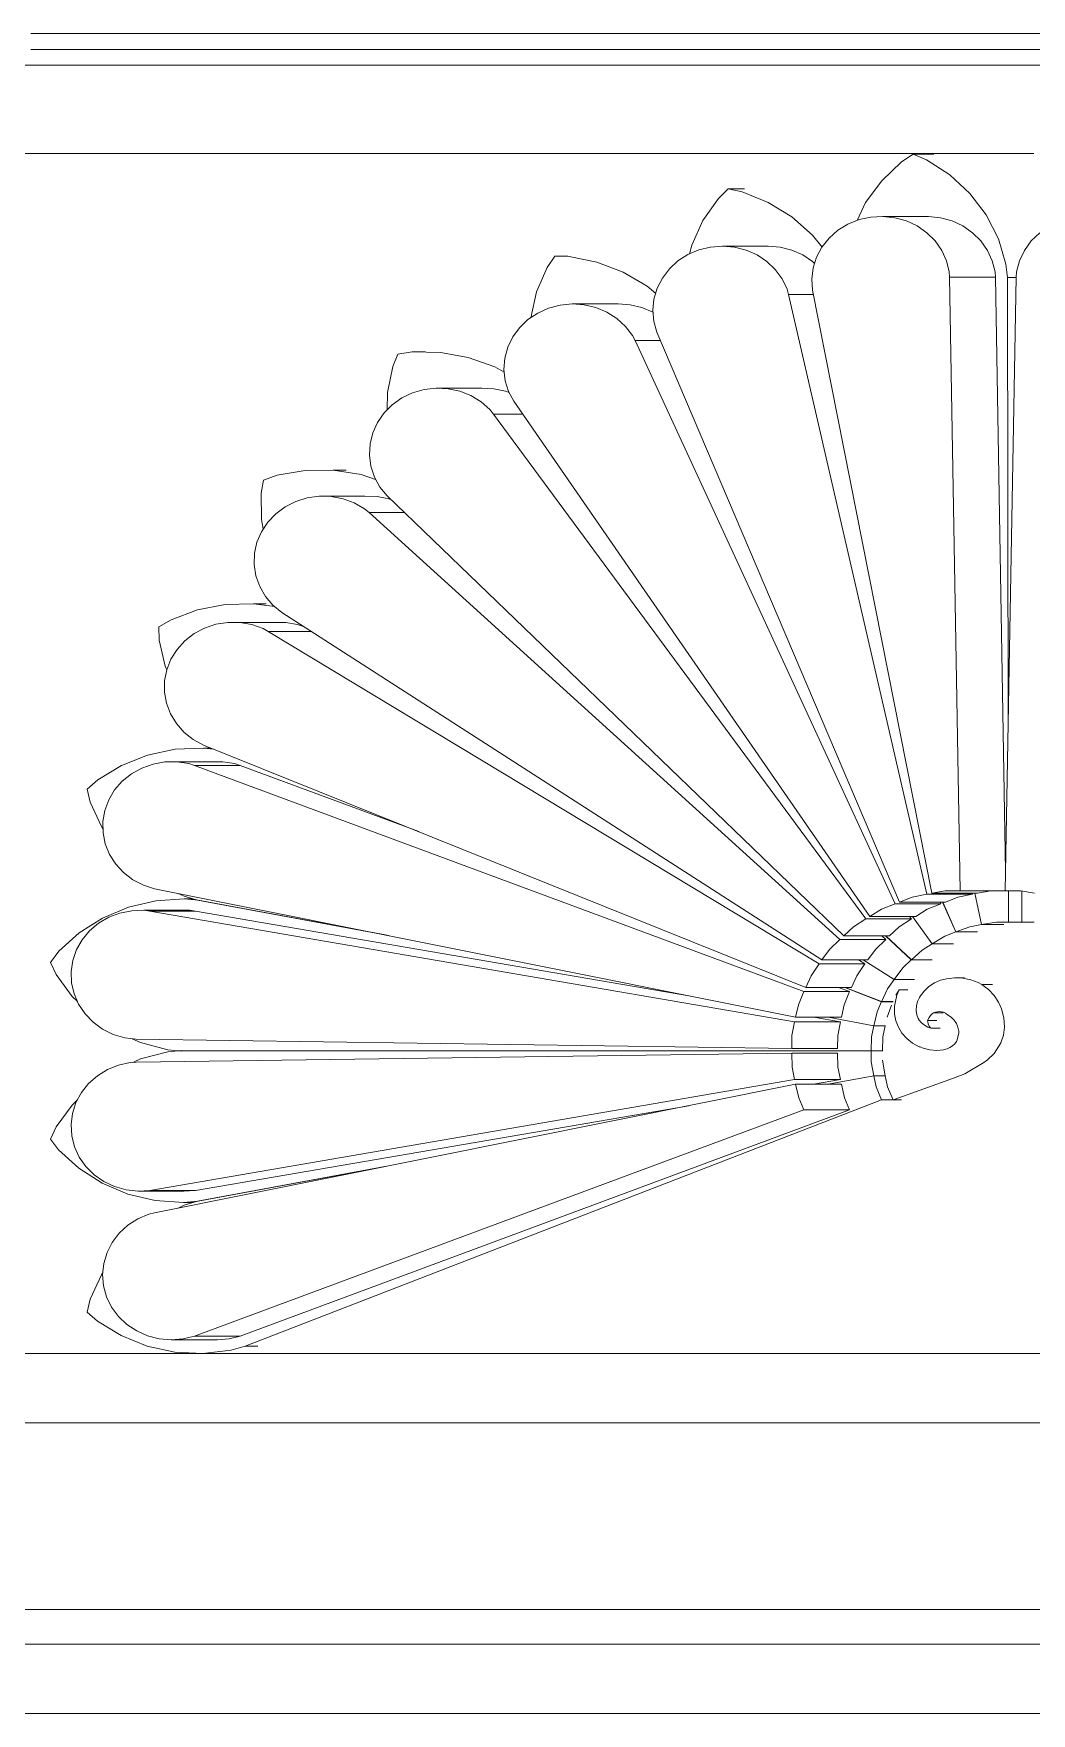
# Model space of a CAD drawing. Header units: millimetres. Extents: x 1177761 to 1329492, y 746793 to 827002.
# Drawn here: x 1206065.5 to 1206315, y 818774.8 to 819195 of the extents above; entities that cross this region are included whole.
import ezdxf

# ---------------------------------------------------------------- set-up
doc = ezdxf.new("R2010")
doc.units = ezdxf.units.MM
doc.layers.add('wall', color=5, linetype='Continuous', lineweight=30)

msp = doc.modelspace()

# ---------------------------------------------------------------- linework, layer by layer
at = {"layer": 'wall', "color": 250, "lineweight": 20, "ltscale": 50}
for p, q in [((1206113.58, 819194.96), (1206064.82, 819194.96)), ((1206162.63, 819194.96), (1206113.58, 819194.96)), ((1206211.95, 819194.96), (1206162.63, 819194.96)), ((1206261.52, 819194.96), (1206211.95, 819194.96)), ((1206311.32, 819194.96), (1206261.52, 819194.96)), ((1206361.34, 819194.96), (1206311.32, 819194.96)), ((1206113.58, 819191.01), (1206064.82, 819191.01)), ((1206162.63, 819191.01), (1206113.58, 819191.01)), ((1206211.95, 819191.01), (1206162.63, 819191.01)), ((1206261.52, 819191.01), (1206211.95, 819191.01)), ((1206311.32, 819191.01), (1206261.52, 819191.01)), ((1206361.34, 819191.01), (1206311.32, 819191.01)), ((1206066.25, 819187.06), (1206017.91, 819187.06)), ((1206114.91, 819187.06), (1206066.25, 819187.06)), ((1206163.87, 819187.06), (1206114.91, 819187.06)), ((1206213.09, 819187.06), (1206163.87, 819187.06)), ((1206262.57, 819187.06), (1206213.09, 819187.06)), ((1206312.28, 819187.06), (1206262.57, 819187.06)), ((1206362.2, 819187.06), (1206312.28, 819187.06)), ((1206071.25, 819164.96), (1206023.22, 819164.96)), ((1206119.59, 819164.96), (1206071.25, 819164.96)), ((1206168.22, 819164.96), (1206119.59, 819164.96)), ((1206217.12, 819164.96), (1206168.22, 819164.96)), ((1206266.26, 819164.96), (1206217.12, 819164.96)), ((1206315.64, 819164.96), (1206266.26, 819164.96)), ((1206285.42, 819164.81), (1206282.53, 819162.88)), ((1206288.74, 819163.39), (1206285.42, 819164.81)), ((1206290.57, 819164.81), (1206285.42, 819164.81)), ((1206282.53, 819162.88), (1206277.57, 819158.14)), ((1206294.57, 819159.64), (1206288.74, 819163.39)), ((1206277.57, 819158.14), (1206273.56, 819152.67)), ((1206299.61, 819155), (1206294.57, 819159.64)), ((1206236.73, 819153.73), (1206232.85, 819148.17)), ((1206239.16, 819156.14), (1206236.73, 819153.73)), ((1206242.71, 819155.36), (1206239.16, 819156.14)), ((1206243.26, 819156.14), (1206239.16, 819156.14)), ((1206249.21, 819152.74), (1206242.71, 819155.36)), ((1206255.12, 819149.11), (1206249.21, 819152.74)), ((1206273.56, 819152.67), (1206271.4, 819148.22)), ((1206303.71, 819149.61), (1206299.61, 819155)), ((1206232.85, 819148.17), (1206230.06, 819142.07)), ((1206260.27, 819144.57), (1206255.12, 819149.11)), ((1206271.91, 819148.42), (1206269.14, 819147.31)), ((1206274.84, 819149.07), (1206271.91, 819148.42)), ((1206277.85, 819149.24), (1206274.84, 819149.07)), ((1206280.85, 819148.91), (1206277.85, 819149.24)), ((1206289.3, 819149.24), (1206277.85, 819149.24)), ((1206283.73, 819148.1), (1206280.85, 819148.91)), ((1206286.43, 819146.84), (1206283.73, 819148.1)), ((1206292.3, 819148.91), (1206289.3, 819149.24)), ((1206295.18, 819148.1), (1206292.3, 819148.91)), ((1206297.88, 819146.84), (1206295.18, 819148.1)), ((1206306.75, 819143.64), (1206303.71, 819149.61)), ((1206262.66, 819141.58), (1206260.27, 819144.57)), ((1206264.43, 819143.82), (1206262.64, 819141.56)), ((1206266.63, 819145.76), (1206264.43, 819143.82)), ((1206269.14, 819147.31), (1206266.63, 819145.76)), ((1206288.84, 819145.15), (1206286.43, 819146.84)), ((1206290.91, 819143.1), (1206288.84, 819145.15)), ((1206300.29, 819145.15), (1206297.88, 819146.84)), ((1206302.36, 819143.1), (1206300.29, 819145.15)), ((1206308.64, 819137.26), (1206306.75, 819143.64)), ((1206314.95, 819143.1), (1206317.09, 819145.15)), ((1206229.11, 819139.7), (1206226.63, 819138.09)), ((1206231.85, 819140.87), (1206229.11, 819139.7)), ((1206230.06, 819142.07), (1206229.51, 819139.87)), ((1206234.77, 819141.58), (1206231.85, 819140.87)), ((1206237.77, 819141.8), (1206234.77, 819141.58)), ((1206240.77, 819141.54), (1206237.77, 819141.8)), ((1206249.22, 819141.8), (1206237.77, 819141.8)), ((1206243.68, 819140.79), (1206240.77, 819141.54)), ((1206246.4, 819139.58), (1206243.68, 819140.79)), ((1206248.85, 819137.94), (1206246.4, 819139.58)), ((1206252.22, 819141.54), (1206249.22, 819141.8)), ((1206255.13, 819140.79), (1206252.22, 819141.54)), ((1206257.85, 819139.58), (1206255.13, 819140.79)), ((1206260.3, 819137.94), (1206257.85, 819139.58)), ((1206262.64, 819141.56), (1206261.28, 819139.04)), ((1206292.57, 819140.74), (1206290.91, 819143.1)), ((1206293.76, 819138.15), (1206292.57, 819140.74)), ((1206304.02, 819140.74), (1206302.36, 819143.1)), ((1206305.21, 819138.15), (1206304.02, 819140.74)), ((1206312, 819138.15), (1206313.24, 819140.74)), ((1206313.24, 819140.74), (1206314.95, 819143.1)), ((1206193.93, 819136.49), (1206191.28, 819130.34)), ((1206195.81, 819139.31), (1206193.93, 819136.49)), ((1206199.46, 819139.18), (1206195.81, 819139.31)), ((1206199.08, 819139.31), (1206195.81, 819139.31)), ((1206206.37, 819137.8), (1206199.46, 819139.18)), ((1206212.93, 819135.31), (1206206.37, 819137.8)), ((1206218.92, 819131.79), (1206212.93, 819135.31)), ((1206224.48, 819136.11), (1206222.73, 819133.82)), ((1206226.63, 819138.09), (1206224.48, 819136.11)), ((1206250.97, 819135.93), (1206248.85, 819137.94)), ((1206252.68, 819133.61), (1206250.97, 819135.93)), ((1206260.42, 819136.33), (1206260.07, 819133.53)), ((1206260.79, 819137.48), (1206260.3, 819137.94)), ((1206261.28, 819139.04), (1206260.42, 819136.33)), ((1206294.46, 819135.41), (1206293.76, 819138.15)), ((1206294.54, 819134), (1206294.46, 819135.41)), ((1206305.91, 819135.41), (1206305.21, 819138.15)), ((1206305.99, 819134), (1206305.91, 819135.41)), ((1206308.98, 819133.96), (1206308.64, 819137.26)), ((1206311.19, 819134), (1206311.28, 819135.41)), ((1206311.28, 819135.41), (1206312, 819138.15)), ((1206221.06, 819129.98), (1206218.92, 819131.79)), ((1206221.44, 819131.27), (1206220.64, 819128.55)), ((1206222.73, 819133.82), (1206221.44, 819131.27)), ((1206253.93, 819131.04), (1206252.68, 819133.61)), ((1206254.31, 819129.68), (1206253.93, 819131.04)), ((1206260.07, 819133.53), (1206260.3, 819130.8)), ((1206297.18, 818980.59), (1206294.54, 819134)), ((1206305.99, 819134), (1206294.54, 819134)), ((1206308.54, 818985.43), (1206305.99, 819134)), ((1206308.46, 818980.59), (1206311.19, 819134)), ((1206309.17, 819020.65), (1206308.98, 819133.96)), ((1206311.19, 819133.96), (1206308.98, 819133.96)), ((1206191.28, 819130.34), (1206189.81, 819123.87)), ((1206197.2, 819127.07), (1206194.3, 819126.3)), ((1206200.2, 819127.35), (1206197.2, 819127.07)), ((1206203.21, 819127.14), (1206200.2, 819127.35)), ((1206211.65, 819127.35), (1206200.2, 819127.35)), ((1206206.13, 819126.45), (1206203.21, 819127.14)), ((1206214.66, 819127.14), (1206211.65, 819127.35)), ((1206217.58, 819126.45), (1206214.66, 819127.14)), ((1206220.64, 819128.55), (1206220.35, 819125.74)), ((1206288.85, 818979.7), (1206254.31, 819129.68)), ((1206260.52, 819129.68), (1206254.31, 819129.68)), ((1206260.3, 819130.8), (1206290.09, 818979.93)), ((1206189.14, 819123.42), (1206187.04, 819121.4)), ((1206191.59, 819125.07), (1206189.14, 819123.42)), ((1206194.3, 819126.3), (1206191.59, 819125.07)), ((1206208.87, 819125.29), (1206206.13, 819126.45)), ((1206211.37, 819123.7), (1206208.87, 819125.29)), ((1206213.53, 819121.73), (1206211.37, 819123.7)), ((1206220.32, 819125.29), (1206217.58, 819126.45)), ((1206220.4, 819125.24), (1206220.32, 819125.29)), ((1206220.35, 819125.74), (1206220.59, 819122.93)), ((1206220.59, 819122.93), (1206221.39, 819120.29)), ((1206185.34, 819119.07), (1206184.11, 819116.5)), ((1206187.04, 819121.4), (1206185.34, 819119.07)), ((1206215.29, 819119.45), (1206213.53, 819121.73)), ((1206215.94, 819118.18), (1206215.29, 819119.45)), ((1206221.39, 819120.29), (1206282.03, 818977.75)), ((1206156.59, 819114.77), (1206155.33, 819111.67)), ((1206160.19, 819115.32), (1206156.59, 819114.77)), ((1206167.26, 819115.22), (1206160.19, 819115.32)), ((1206163.41, 819115.32), (1206160.19, 819115.32)), ((1206174.21, 819113.97), (1206167.26, 819115.22)), ((1206184.11, 819116.5), (1206183.37, 819113.76)), ((1206280.91, 818977.32), (1206215.94, 819118.18)), ((1206222.29, 819118.18), (1206215.94, 819118.18)), ((1206155.33, 819111.67), (1206154.01, 819105.15)), ((1206180.82, 819111.62), (1206174.21, 819113.97)), ((1206183.22, 819110.28), (1206180.82, 819111.62)), ((1206183.37, 819113.76), (1206183.14, 819110.95)), ((1206183.14, 819110.95), (1206183.45, 819108.14)), ((1206163.16, 819105.94), (1206160.28, 819105.11)), ((1206166.15, 819106.28), (1206163.16, 819105.94)), ((1206169.16, 819106.13), (1206166.15, 819106.28)), ((1206177.6, 819106.28), (1206166.15, 819106.28)), ((1206172.1, 819105.5), (1206169.16, 819106.13)), ((1206180.61, 819106.13), (1206177.6, 819106.28)), ((1206183.55, 819105.5), (1206180.61, 819106.13)), ((1206183.45, 819108.14), (1206184.26, 819105.43)), ((1206155.19, 819102.13), (1206153.14, 819100.07)), ((1206154.01, 819105.15), (1206153.95, 819100.88)), ((1206157.6, 819103.83), (1206155.19, 819102.13)), ((1206160.28, 819105.11), (1206157.6, 819103.83)), ((1206174.87, 819104.4), (1206172.1, 819105.5)), ((1206177.4, 819102.86), (1206174.87, 819104.4)), ((1206179.61, 819100.94), (1206177.4, 819102.86)), ((1206184.41, 819105.16), (1206183.55, 819105.5)), ((1206184.26, 819105.43), (1206185.59, 819102.98)), ((1206185.59, 819102.98), (1206274.63, 818974.17)), ((1206151.49, 819097.7), (1206150.32, 819095.1)), ((1206153.14, 819100.07), (1206151.49, 819097.7)), ((1206180.51, 819099.81), (1206179.61, 819100.94)), ((1206273.58, 818973.51), (1206180.51, 819099.81)), ((1206187.78, 819099.81), (1206180.51, 819099.81)), ((1206150.32, 819095.1), (1206149.64, 819092.36)), ((1206149.64, 819092.36), (1206149.48, 819089.54)), ((1206149.48, 819089.54), (1206149.85, 819086.74)), ((1206133.39, 819085.7), (1206126.43, 819084.5)), ((1206140.46, 819085.76), (1206133.39, 819085.7)), ((1206147.43, 819084.67), (1206140.46, 819085.76)), ((1206143.65, 819085.76), (1206140.46, 819085.76)), ((1206149.85, 819086.74), (1206150.73, 819084.04)), ((1206123.01, 819083.3), (1206122.43, 819080.03)), ((1206126.43, 819084.5), (1206123.01, 819083.3)), ((1206151.04, 819083.47), (1206147.43, 819084.67)), ((1206150.73, 819084.04), (1206152.1, 819081.53)), ((1206152.1, 819081.53), (1206153.91, 819079.37)), ((1206122.43, 819080.03), (1206122.5, 819073.4)), ((1206128.44, 819076.61), (1206126.08, 819074.87)), ((1206131.09, 819077.95), (1206128.44, 819076.61)), ((1206133.95, 819078.84), (1206131.09, 819077.95)), ((1206136.93, 819079.25), (1206133.95, 819078.84)), ((1206139.95, 819079.17), (1206136.93, 819079.25)), ((1206148.38, 819079.25), (1206136.93, 819079.25)), ((1206142.9, 819078.6), (1206139.95, 819079.17)), ((1206145.7, 819077.56), (1206142.9, 819078.6)), ((1206148.26, 819076.08), (1206145.7, 819077.56)), ((1206151.4, 819079.17), (1206148.38, 819079.25)), ((1206154.35, 819078.6), (1206151.4, 819079.17)), ((1206153.91, 819079.37), (1206268.07, 818969.28)), ((1206154.94, 819078.38), (1206154.35, 819078.6)), ((1206124.07, 819072.76), (1206122.49, 819070.36)), ((1206122.5, 819073.4), (1206122.96, 819071.08)), ((1206126.08, 819074.87), (1206124.07, 819072.76)), ((1206149.39, 819075.14), (1206148.26, 819076.08)), ((1206267.14, 818968.41), (1206149.39, 819075.14)), ((1206158.3, 819075.14), (1206149.39, 819075.14)), ((1206122.49, 819070.36), (1206121.38, 819067.73)), ((1206120.77, 819064.97), (1206120.68, 819062.15)), ((1206121.38, 819067.73), (1206120.77, 819064.97)), ((1206120.68, 819062.15), (1206121.12, 819059.36)), ((1206121.12, 819059.36), (1206122.07, 819056.68)), ((1206122.07, 819056.68), (1206123.5, 819054.2)), ((1206113.45, 819052.15), (1206106.53, 819050.8)), ((1206120.52, 819052.35), (1206113.45, 819052.15)), ((1206125.81, 819051.63), (1206120.52, 819052.35)), ((1206123.68, 819052.35), (1206120.52, 819052.35)), ((1206123.5, 819054.2), (1206125.37, 819051.99)), ((1206125.37, 819051.99), (1206127.59, 819050.2)), ((1206099.96, 819048.35), (1206096.85, 819046.56)), ((1206106.53, 819050.8), (1206099.96, 819048.35)), ((1206111.13, 819047.21), (1206108.29, 819046.27)), ((1206114.1, 819047.68), (1206111.13, 819047.21)), ((1206117.12, 819047.66), (1206114.1, 819047.68)), ((1206125.55, 819047.68), (1206114.1, 819047.68)), ((1206120.08, 819047.15), (1206117.12, 819047.66)), ((1206122.91, 819046.17), (1206120.08, 819047.15)), ((1206128.57, 819047.66), (1206125.55, 819047.68)), ((1206127.59, 819050.2), (1206262.62, 818963.25)), ((1206131.53, 819047.15), (1206128.57, 819047.66)), ((1206133.28, 819046.54), (1206131.53, 819047.15)), ((1206096.85, 819046.56), (1206096.96, 819043.24)), ((1206096.96, 819043.24), (1206098.42, 819036.74)), ((1206103.35, 819043.08), (1206101.4, 819040.93)), ((1206105.67, 819044.87), (1206103.35, 819043.08)), ((1206108.29, 819046.27), (1206105.67, 819044.87)), ((1206124.2, 819045.45), (1206122.91, 819046.17)), ((1206261.93, 818962.27), (1206124.2, 819045.45)), ((1206134.97, 819045.45), (1206124.2, 819045.45)), ((1206101.4, 819040.93), (1206099.87, 819038.5)), ((1206098.82, 819035.85), (1206098.27, 819033.08)), ((1206098.42, 819036.74), (1206098.81, 819035.82)), ((1206099.87, 819038.5), (1206098.82, 819035.85)), ((1206098.27, 819033.08), (1206098.25, 819030.26)), ((1206098.25, 819030.26), (1206098.75, 819027.48)), ((1206098.75, 819027.48), (1206099.76, 819024.82)), ((1206099.76, 819024.82), (1206101.25, 819022.36)), ((1206101.25, 819022.36), (1206103.17, 819020.19)), ((1206103.17, 819020.19), (1206105.46, 819018.36)), ((1206105.46, 819018.36), (1206108.02, 819017.02)), ((1206094.04, 819014.46), (1206087.53, 819011.88)), ((1206100.94, 819015.94), (1206094.04, 819014.46)), ((1206108, 819016.27), (1206100.94, 819015.94)), ((1206110.63, 819015.97), (1206108, 819016.27)), ((1206109.87, 819016.27), (1206108, 819016.27)), ((1206108.02, 819017.02), (1206258.57, 818956.38)), ((1206087.53, 819011.88), (1206081.6, 819008.28)), ((1206089.99, 819009.83), (1206087.7, 819007.99)), ((1206092.57, 819011.27), (1206089.99, 819009.83)), ((1206095.39, 819012.27), (1206092.57, 819011.27)), ((1206098.35, 819012.8), (1206095.39, 819012.27)), ((1206101.37, 819012.84), (1206098.35, 819012.8)), ((1206104.34, 819012.38), (1206101.37, 819012.84)), ((1206112.82, 819012.84), (1206101.37, 819012.84)), ((1206105.76, 819011.92), (1206104.34, 819012.38)), ((1206258.11, 818955.33), (1206105.76, 819011.92)), ((1206117.21, 819011.92), (1206105.76, 819011.92)), ((1206115.79, 819012.38), (1206112.82, 819012.84)), ((1206117.21, 819011.92), (1206115.79, 819012.38)), ((1206161.83, 818995.35), (1206117.21, 819011.92)), ((1206081.6, 819008.28), (1206078.92, 819005.96)), ((1206078.92, 819005.96), (1206079.72, 819002.72)), ((1206085.8, 819005.8), (1206084.33, 819003.34)), ((1206087.7, 819007.99), (1206085.8, 819005.8)), ((1206079.72, 819002.72), (1206082.49, 818996.61)), ((1206084.33, 819003.34), (1206083.33, 819000.68)), ((1206082.49, 818996.61), (1206082.88, 818996.06)), ((1206083.33, 819000.68), (1206082.85, 818997.89)), ((1206082.85, 818997.89), (1206082.89, 818995.07)), ((1206082.89, 818995.07), (1206083.45, 818992.3)), ((1206083.45, 818992.3), (1206084.52, 818989.66)), ((1206084.52, 818989.66), (1206086.06, 818987.24)), ((1206086.06, 818987.24), (1206088.03, 818985.1)), ((1206088.03, 818985.1), (1206090.36, 818983.32)), ((1206090.36, 818983.32), (1206092.99, 818981.94)), ((1206092.99, 818981.94), (1206095.78, 818981.09)), ((1206095.78, 818981.09), (1206256.04, 818948.94)), ((1206101.65, 818979.91), (1206103.16, 818979.19)), ((1206290.09, 818979.93), (1206293.44, 818980.53)), ((1206301.54, 818979.93), (1206290.09, 818979.93)), ((1206293.44, 818980.53), (1206297.18, 818980.59)), ((1206308.46, 818980.59), (1206297.18, 818980.59)), ((1206300.3, 818979.7), (1206300.25, 818979.93)), ((1206300.88, 818979.93), (1206302.56, 818972.1)), ((1206301.54, 818979.93), (1206304.89, 818980.53)), ((1206304.89, 818980.53), (1206308.54, 818980.59)), ((1206312.34, 818980.53), (1206308.46, 818980.59)), ((1206309.25, 818972.73), (1206309.24, 818980.58)), ((1206315.81, 818979.93), (1206312.34, 818980.53)), ((1206312.59, 818972.73), (1206312.6, 818980.49)), ((1206089.23, 818976.45), (1206082.78, 818973.74)), ((1206090.08, 818975.58), (1206087.13, 818974.99)), ((1206096.09, 818978.07), (1206089.23, 818976.45)), ((1206093.09, 818975.68), (1206090.08, 818975.58)), ((1206094.59, 818975.48), (1206093.09, 818975.68)), ((1206104.54, 818975.68), (1206093.09, 818975.68)), ((1206103.14, 818978.55), (1206096.09, 818978.07)), ((1206106.66, 818978.22), (1206103.14, 818978.55)), ((1206105.38, 818978.55), (1206103.14, 818978.55)), ((1206103.16, 818979.19), (1206106.54, 818978.22)), ((1206106.04, 818975.48), (1206104.54, 818975.68)), ((1206106.54, 818978.22), (1206154.25, 818969.36)), ((1206153.48, 818969.51), (1206106.66, 818978.22)), ((1206274.63, 818974.17), (1206277.48, 818975.93)), ((1206277.48, 818975.93), (1206280.91, 818977.32)), ((1206292.36, 818977.32), (1206280.91, 818977.32)), ((1206282.03, 818977.75), (1206285.19, 818978.96)), ((1206293.49, 818977.75), (1206282.03, 818977.75)), ((1206285.19, 818978.96), (1206288.85, 818979.7)), ((1206286.08, 818974.17), (1206288.93, 818975.93)), ((1206300.3, 818979.7), (1206288.85, 818979.7)), ((1206288.93, 818975.93), (1206292.36, 818977.32)), ((1206292.36, 818977.32), (1206292.16, 818977.75)), ((1206292.79, 818977.75), (1206296.12, 818970.26)), ((1206296.14, 818970.27), (1206292.83, 818977.75)), ((1206293.49, 818977.75), (1206296.64, 818978.96)), ((1206296.64, 818978.96), (1206300.3, 818979.7)), ((1206082.78, 818973.74), (1206076.93, 818970.03)), ((1206081.79, 818972.44), (1206079.55, 818970.55)), ((1206084.34, 818973.94), (1206081.79, 818972.44)), ((1206087.13, 818974.99), (1206084.34, 818973.94)), ((1206255.8, 818947.79), (1206094.59, 818975.48)), ((1206106.04, 818975.48), (1206094.59, 818975.48)), ((1206229.32, 818954.3), (1206106.04, 818975.48)), ((1206268.07, 818969.28), (1206270.5, 818971.53)), ((1206270.5, 818971.53), (1206273.58, 818973.51)), ((1206285.03, 818973.51), (1206273.58, 818973.51)), ((1206286.08, 818974.17), (1206274.63, 818974.17)), ((1206279.52, 818969.28), (1206281.95, 818971.53)), ((1206281.95, 818971.53), (1206285.03, 818973.51)), ((1206285.03, 818973.51), (1206284.55, 818974.17)), ((1206285.3, 818974.17), (1206290.21, 818967.3)), ((1206296.12, 818970.26), (1206299.6, 818971.54)), ((1206299.6, 818971.54), (1206302.55, 818972.1)), ((1206302.56, 818972.1), (1206306.25, 818972.72)), ((1206308.11, 818972.1), (1206302.56, 818972.1)), ((1206306.25, 818972.72), (1206309.25, 818972.73)), ((1206312.59, 818972.73), (1206309.25, 818972.73)), ((1206315.7, 818972.72), (1206312.59, 818972.73)), ((1206076.93, 818970.03), (1206071.86, 818965.42)), ((1206077.69, 818968.33), (1206076.28, 818965.84)), ((1206079.55, 818970.55), (1206077.69, 818968.33)), ((1206264.54, 818965.89), (1206267.14, 818968.41)), ((1206278.59, 818968.41), (1206267.14, 818968.41)), ((1206279.52, 818969.28), (1206268.07, 818969.28)), ((1206275.99, 818965.89), (1206278.59, 818968.41)), ((1206278.59, 818968.41), (1206277.62, 818969.28)), ((1206284.97, 818963.26), (1206278.52, 818969.28)), ((1206278.61, 818969.28), (1206285.01, 818963.3)), ((1206287.71, 818965.73), (1206290.21, 818967.3)), ((1206290.21, 818967.3), (1206293.37, 818969.19)), ((1206295.48, 818967.3), (1206290.21, 818967.3)), ((1206293.37, 818969.19), (1206296.14, 818970.27)), ((1206301.52, 818970.26), (1206296.12, 818970.26)), ((1206301.55, 818970.27), (1206296.14, 818970.27)), ((1206071.86, 818965.42), (1206069.72, 818962.64)), ((1206075.35, 818963.16), (1206074.93, 818960.36)), ((1206076.28, 818965.84), (1206075.35, 818963.16)), ((1206262.62, 818963.25), (1206264.54, 818965.89)), ((1206274.08, 818963.25), (1206262.62, 818963.25)), ((1206273.38, 818962.27), (1206271.75, 818963.25)), ((1206272.91, 818963.25), (1206280.71, 818958.39)), ((1206274.08, 818963.25), (1206275.99, 818965.89)), ((1206282.85, 818961.27), (1206284.97, 818963.26)), ((1206290.12, 818963.26), (1206284.97, 818963.26)), ((1206285.01, 818963.3), (1206287.71, 818965.73)), ((1206290.16, 818963.3), (1206285.01, 818963.3)), ((1206069.72, 818962.64), (1206071.18, 818959.62)), ((1206071.18, 818959.62), (1206075.16, 818954.13)), ((1206074.93, 818960.36), (1206075.03, 818957.54)), ((1206258.57, 818956.38), (1206259.9, 818959.32)), ((1206259.9, 818959.32), (1206261.93, 818962.27)), ((1206273.38, 818962.27), (1206261.93, 818962.27)), ((1206270.03, 818956.38), (1206271.35, 818959.32)), ((1206271.35, 818959.32), (1206273.38, 818962.27)), ((1206280.71, 818958.39), (1206282.85, 818961.27)), ((1206295.81, 818958.82), (1206293.79, 818958.58)), ((1206297.85, 818958.74), (1206295.81, 818958.82)), ((1206298.28, 818958.82), (1206295.81, 818958.82)), ((1206075.03, 818957.54), (1206075.66, 818954.78)), ((1206075.66, 818954.78), (1206076.79, 818952.17)), ((1206256.73, 818952.07), (1206258.11, 818955.33)), ((1206269.56, 818955.33), (1206258.11, 818955.33)), ((1206270.03, 818956.38), (1206258.57, 818956.38)), ((1206269.56, 818955.33), (1206266.73, 818956.38)), ((1206268.18, 818952.07), (1206269.56, 818955.33)), ((1206268.33, 818956.38), (1206277.54, 818952.82)), ((1206277.56, 818952.85), (1206268.44, 818956.38)), ((1206277.54, 818952.82), (1206279.04, 818956.04)), ((1206279.04, 818956.04), (1206280.71, 818958.38)), ((1206285.76, 818958.39), (1206280.71, 818958.39)), ((1206281.92, 818955.8), (1206281.14, 818954.45)), ((1206281.37, 818954.49), (1206281.92, 818955.8)), ((1206284.07, 818955.8), (1206281.92, 818955.8)), ((1206288.16, 818955.49), (1206287.3, 818954.31)), ((1206289.36, 818956.6), (1206288.16, 818955.49)), ((1206290.75, 818957.51), (1206289.36, 818956.6)), ((1206292.29, 818958.17), (1206290.75, 818957.51)), ((1206293.11, 818958.37), (1206292.29, 818958.17)), ((1206293.79, 818958.58), (1206293.11, 818958.37)), ((1206299.84, 818958.32), (1206297.85, 818958.74)), ((1206301.72, 818957.59), (1206299.84, 818958.32)), ((1206302.58, 818957.08), (1206301.72, 818957.59)), ((1206304.28, 818955.88), (1206302.63, 818957.1)), ((1206305.25, 818957.1), (1206302.63, 818957.1)), ((1206305.67, 818954.41), (1206304.28, 818955.88)), ((1206075.16, 818954.13), (1206076.49, 818952.86)), ((1206076.79, 818952.17), (1206078.39, 818949.78)), ((1206256.04, 818948.94), (1206256.73, 818952.07)), ((1206267.49, 818948.94), (1206268.18, 818952.07)), ((1206276.41, 818950.25), (1206277.56, 818952.85)), ((1206280.42, 818952.82), (1206277.54, 818952.82)), ((1206280.44, 818952.85), (1206277.56, 818952.85)), ((1206280.01, 818951.96), (1206278.96, 818948.98)), ((1206280.77, 818950.56), (1206280.79, 818951.73)), ((1206280.77, 818949.71), (1206280.77, 818950.56)), ((1206280.79, 818951.73), (1206281.37, 818954.49)), ((1206286.27, 818951.75), (1206286.22, 818950.65)), ((1206286.22, 818950.65), (1206286.37, 818949.55)), ((1206286.53, 818952.83), (1206286.27, 818951.75)), ((1206286.98, 818953.85), (1206286.53, 818952.83)), ((1206287.3, 818954.31), (1206286.98, 818953.85)), ((1206306.78, 818952.73), (1206305.67, 818954.41)), ((1206307.17, 818951.82), (1206306.78, 818952.73)), ((1206307.53, 818951.04), (1206307.17, 818951.82)), ((1206308.11, 818948.81), (1206307.53, 818951.04)), ((1206078.39, 818949.78), (1206080.4, 818947.68)), ((1206080.4, 818947.68), (1206082.78, 818945.94)), ((1206255.12, 818944.34), (1206255.8, 818947.79)), ((1206267.25, 818947.79), (1206255.8, 818947.79)), ((1206267.49, 818948.94), (1206256.04, 818948.94)), ((1206267.25, 818947.79), (1206260.52, 818948.94)), ((1206264.17, 818948.94), (1206275.61, 818946.82)), ((1206266.57, 818944.34), (1206267.25, 818947.79)), ((1206275.02, 818944.05), (1206275.61, 818946.82)), ((1206275.61, 818946.82), (1206276.41, 818950.25)), ((1206278.47, 818946.82), (1206275.61, 818946.82)), ((1206278.47, 818946.82), (1206277.88, 818944.05)), ((1206278.49, 818946.82), (1206278.47, 818946.82)), ((1206281.1, 818948.02), (1206280.77, 818949.71)), ((1206281.73, 818946.41), (1206281.1, 818948.02)), ((1206282.16, 818945.71), (1206281.73, 818946.41)), ((1206286.37, 818949.55), (1206286.7, 818948.6)), ((1206286.7, 818948.6), (1206286.93, 818948.21)), ((1206286.93, 818948.21), (1206287.54, 818947.51)), ((1206287.54, 818947.51), (1206288.27, 818946.92)), ((1206288.27, 818946.92), (1206289.1, 818946.46)), ((1206289.06, 818948.11), (1206289.12, 818948.31)), ((1206289.07, 818947.82), (1206289.06, 818948.11)), ((1206291.37, 818948.11), (1206289.06, 818948.11)), ((1206289.21, 818947.26), (1206289.07, 818947.82)), ((1206289.1, 818946.46), (1206289.84, 818946.21)), ((1206289.12, 818948.31), (1206289.41, 818948.88)), ((1206289.44, 818946.74), (1206289.21, 818947.26)), ((1206289.41, 818948.88), (1206289.8, 818949.39)), ((1206289.77, 818946.26), (1206289.44, 818946.74)), ((1206289.8, 818949.39), (1206290.28, 818949.83)), ((1206292.17, 818946.21), (1206289.84, 818946.21)), ((1206290.28, 818949.83), (1206290.55, 818950)), ((1206290.55, 818950), (1206290.98, 818950.19)), ((1206292.9, 818950), (1206290.55, 818950)), ((1206290.98, 818950.19), (1206291.49, 818950.31)), ((1206291.49, 818950.31), (1206292.01, 818950.35)), ((1206292.01, 818950.35), (1206292.53, 818950.3)), ((1206292.53, 818950.3), (1206293.03, 818950.17)), ((1206293.03, 818950.17), (1206293.5, 818949.95)), ((1206293.5, 818949.95), (1206293.71, 818949.81)), ((1206293.71, 818949.81), (1206293.94, 818949.64)), ((1206293.94, 818949.64), (1206295.03, 818948.83)), ((1206295.03, 818948.83), (1206295.67, 818948.18)), ((1206295.67, 818948.18), (1206296.23, 818947.34)), ((1206296.23, 818947.34), (1206296.62, 818946.42)), ((1206296.62, 818946.42), (1206296.84, 818945.44)), ((1206307.98, 818944.45), (1206308.25, 818946.42)), ((1206308.18, 818947.66), (1206308.11, 818948.81)), ((1206308.25, 818946.42), (1206308.18, 818947.66)), ((1206082.78, 818945.94), (1206085.44, 818944.62)), ((1206085.44, 818944.62), (1206088.31, 818943.75)), ((1206088.31, 818943.75), (1206091.22, 818943.42)), ((1206090.22, 818943.53), (1206092.25, 818942.62)), ((1206091.22, 818943.42), (1206255.1, 818941.15)), ((1206092.25, 818942.62), (1206099.07, 818940.82)), ((1206255.1, 818941.15), (1206255.12, 818944.34)), ((1206266.55, 818941.15), (1206266.57, 818944.34)), ((1206274.95, 818940.55), (1206275.02, 818944.05)), ((1206277.88, 818944.05), (1206277.8, 818940.57)), ((1206282.63, 818944.95), (1206282.16, 818945.71)), ((1206283.84, 818943.59), (1206282.63, 818944.95)), ((1206285.28, 818942.46), (1206283.84, 818943.59)), ((1206286.92, 818941.57), (1206285.28, 818942.46)), ((1206295.84, 818942.27), (1206295.27, 818941.75)), ((1206296.29, 818942.88), (1206295.84, 818942.27)), ((1206296.38, 818943.06), (1206296.29, 818942.88)), ((1206296.86, 818944.95), (1206296.38, 818943.06)), ((1206296.84, 818945.44), (1206296.86, 818944.95)), ((1206306.87, 818941.67), (1206307.35, 818942.56)), ((1206307.35, 818942.56), (1206307.98, 818944.45)), ((1206092.24, 818938.49), (1206090.37, 818937.65)), ((1206255.1, 818939.97), (1206091.22, 818937.69)), ((1206099.06, 818940.3), (1206092.24, 818938.49)), ((1206102.59, 818940.63), (1206099.06, 818940.3)), ((1206099.07, 818940.82), (1206102.59, 818940.48)), ((1206274.95, 818940.57), (1206102.59, 818940.63)), ((1206102.59, 818940.48), (1206274.95, 818940.55)), ((1206266.55, 818941.15), (1206255.1, 818941.15)), ((1206255.15, 818936.47), (1206255.1, 818939.97)), ((1206266.55, 818939.97), (1206255.1, 818939.97)), ((1206266.6, 818936.47), (1206266.55, 818939.97)), ((1206274.95, 818937.75), (1206274.95, 818940.57)), ((1206277.83, 818940.57), (1206274.95, 818940.57)), ((1206277.83, 818940.55), (1206274.95, 818940.55)), ((1206277.79, 818938.21), (1206278.47, 818934.3)), ((1206287.2, 818941.49), (1206286.92, 818941.57)), ((1206287.97, 818941.16), (1206287.2, 818941.49)), ((1206289.63, 818940.76), (1206287.97, 818941.16)), ((1206291.34, 818940.64), (1206289.63, 818940.76)), ((1206293.04, 818940.8), (1206291.34, 818940.64)), ((1206293.52, 818940.93), (1206293.04, 818940.8)), ((1206293.9, 818941.02), (1206293.52, 818940.93)), ((1206294.62, 818941.33), (1206293.9, 818941.02)), ((1206295.27, 818941.75), (1206294.62, 818941.33)), ((1206303.08, 818937.6), (1206304.04, 818938.27)), ((1206304.04, 818938.27), (1206305.67, 818939.9)), ((1206305.67, 818939.9), (1206306.87, 818941.67)), ((1206081.49, 818934.31), (1206079.29, 818932.37)), ((1206084.01, 818935.85), (1206081.49, 818934.31)), ((1206086.78, 818936.97), (1206084.01, 818935.85)), ((1206089.71, 818937.61), (1206086.78, 818936.97)), ((1206091.22, 818937.69), (1206089.71, 818937.61)), ((1206255.8, 818933.33), (1206255.15, 818936.47)), ((1206275.61, 818934.3), (1206264.17, 818932.17)), ((1206267.25, 818933.33), (1206266.6, 818936.47)), ((1206275.61, 818934.3), (1206274.95, 818937.75)), ((1206276.19, 818931.54), (1206275.61, 818934.3)), ((1206278.49, 818934.3), (1206275.61, 818934.3)), ((1206278.47, 818934.3), (1206279.05, 818931.54)), ((1206280.69, 818928.36), (1206295.56, 818933.69)), ((1206295.56, 818933.69), (1206298.35, 818934.74)), ((1206298.35, 818934.74), (1206303.08, 818937.6)), ((1206077.49, 818930.11), (1206076.13, 818927.59)), ((1206079.29, 818932.37), (1206077.49, 818930.11)), ((1206094.59, 818905.63), (1206255.8, 818933.33)), ((1206256.04, 818932.17), (1206095.78, 818900.03)), ((1206267.25, 818933.33), (1206255.8, 818933.33)), ((1206256.83, 818928.75), (1206256.04, 818932.17)), ((1206267.49, 818932.17), (1206256.04, 818932.17)), ((1206260.52, 818932.17), (1206267.25, 818933.33)), ((1206268.28, 818928.75), (1206267.49, 818932.17)), ((1206277.56, 818928.27), (1206276.19, 818931.54)), ((1206279.05, 818931.54), (1206280.42, 818928.27)), ((1206075.16, 818926.98), (1206071.17, 818921.49)), ((1206076.49, 818928.26), (1206075.16, 818926.98)), ((1206076.13, 818927.59), (1206075.27, 818924.89)), ((1206105.76, 818869.2), (1206258.11, 818925.79)), ((1206106.04, 818905.63), (1206229.32, 818926.81)), ((1206117.21, 818869.2), (1206269.56, 818925.79)), ((1206118.4, 818866.63), (1206277.56, 818928.27)), ((1206258.11, 818925.79), (1206256.83, 818928.75)), ((1206269.56, 818925.79), (1206258.11, 818925.79)), ((1206269.56, 818925.79), (1206268.28, 818928.75)), ((1206280.42, 818928.27), (1206277.56, 818928.27)), ((1206280.42, 818928.27), (1206280.69, 818928.36)), ((1206282.54, 818928.27), (1206280.42, 818928.27)), ((1206071.17, 818921.49), (1206069.72, 818918.47)), ((1206075.27, 818924.89), (1206074.91, 818922.09)), ((1206074.91, 818922.09), (1206075.08, 818919.27)), ((1206069.72, 818918.47), (1206071.78, 818915.78)), ((1206075.08, 818919.27), (1206075.77, 818916.53)), ((1206071.78, 818915.78), (1206076.84, 818911.16)), ((1206075.77, 818916.53), (1206076.96, 818913.94)), ((1206076.96, 818913.94), (1206078.61, 818911.58)), ((1206076.84, 818911.16), (1206082.68, 818907.42)), ((1206078.61, 818911.58), (1206080.68, 818909.52)), ((1206080.68, 818909.52), (1206083.09, 818907.83)), ((1206154.25, 818911.76), (1206106.54, 818902.89)), ((1206106.66, 818902.9), (1206153.48, 818911.6)), ((1206082.68, 818907.42), (1206089.12, 818904.7)), ((1206083.09, 818907.83), (1206085.79, 818906.56)), ((1206085.79, 818906.56), (1206088.67, 818905.75)), ((1206088.67, 818905.75), (1206091.66, 818905.42)), ((1206089.12, 818904.7), (1206095.97, 818903.06)), ((1206091.66, 818905.42), (1206094.59, 818905.63)), ((1206103.11, 818905.42), (1206091.66, 818905.42)), ((1206106.04, 818905.63), (1206094.59, 818905.63)), ((1206103.11, 818905.42), (1206106.04, 818905.63)), ((1206095.78, 818900.03), (1206094.32, 818899.67)), ((1206095.97, 818903.06), (1206103.03, 818902.56)), ((1206103.15, 818901.92), (1206101.65, 818901.2)), ((1206103.03, 818902.56), (1206106.66, 818902.9)), ((1206105.38, 818902.56), (1206103.03, 818902.56)), ((1206106.54, 818902.89), (1206103.15, 818901.92)), ((1206089.1, 818896.91), (1206086.95, 818894.93)), ((1206091.58, 818898.5), (1206089.1, 818896.91)), ((1206094.32, 818899.67), (1206091.58, 818898.5)), ((1206085.2, 818892.63), (1206083.9, 818890.09)), ((1206086.95, 818894.93), (1206085.2, 818892.63)), ((1206083.09, 818887.37), (1206082.8, 818884.56)), ((1206083.9, 818890.09), (1206083.09, 818887.37)), ((1206082.48, 818884.5), (1206079.72, 818878.39)), ((1206082.85, 818885.02), (1206082.48, 818884.5)), ((1206082.8, 818884.56), (1206083.04, 818881.75)), ((1206083.04, 818881.75), (1206083.79, 818879.02)), ((1206083.79, 818879.02), (1206085.04, 818876.45)), ((1206079.72, 818878.39), (1206078.92, 818875.16)), ((1206078.92, 818875.16), (1206081.5, 818872.9)), ((1206085.04, 818876.45), (1206086.75, 818874.12)), ((1206081.5, 818872.9), (1206087.43, 818869.29)), ((1206086.75, 818874.12), (1206088.86, 818872.11)), ((1206088.86, 818872.11), (1206091.31, 818870.47)), ((1206087.43, 818869.29), (1206093.93, 818866.69)), ((1206091.31, 818870.47), (1206094.03, 818869.26)), ((1206093.93, 818866.69), (1206100.82, 818865.19)), ((1206094.03, 818869.26), (1206096.94, 818868.51)), ((1206096.94, 818868.51), (1206099.94, 818868.23)), ((1206099.94, 818868.23), (1206102.94, 818868.46)), ((1206111.39, 818868.23), (1206099.94, 818868.23)), ((1206102.94, 818868.46), (1206105.76, 818869.2)), ((1206117.21, 818869.2), (1206105.76, 818869.2)), ((1206111.39, 818868.23), (1206114.39, 818868.46)), ((1206114.39, 818868.46), (1206117.21, 818869.2)), ((1206114.9, 818865.63), (1206118.4, 818866.63)), ((1206121.56, 818866.63), (1206118.4, 818866.63)), ((1206811.3, 818864.81), (1203808.79, 818864.81)), ((1206100.82, 818865.19), (1206107.88, 818864.84)), ((1206107.88, 818864.84), (1206114.9, 818865.63)), ((1206811.3, 818847.51), (1203808.79, 818847.51)), ((1206811.3, 818800.77), (1203853.79, 818800.77)), ((1206811.3, 818792.12), (1203853.79, 818792.12)), ((1206811.3, 818774.81), (1203871.07, 818774.81))]:
    msp.add_line(p, q, dxfattribs=at)

doc.saveas('drawing.dxf')
